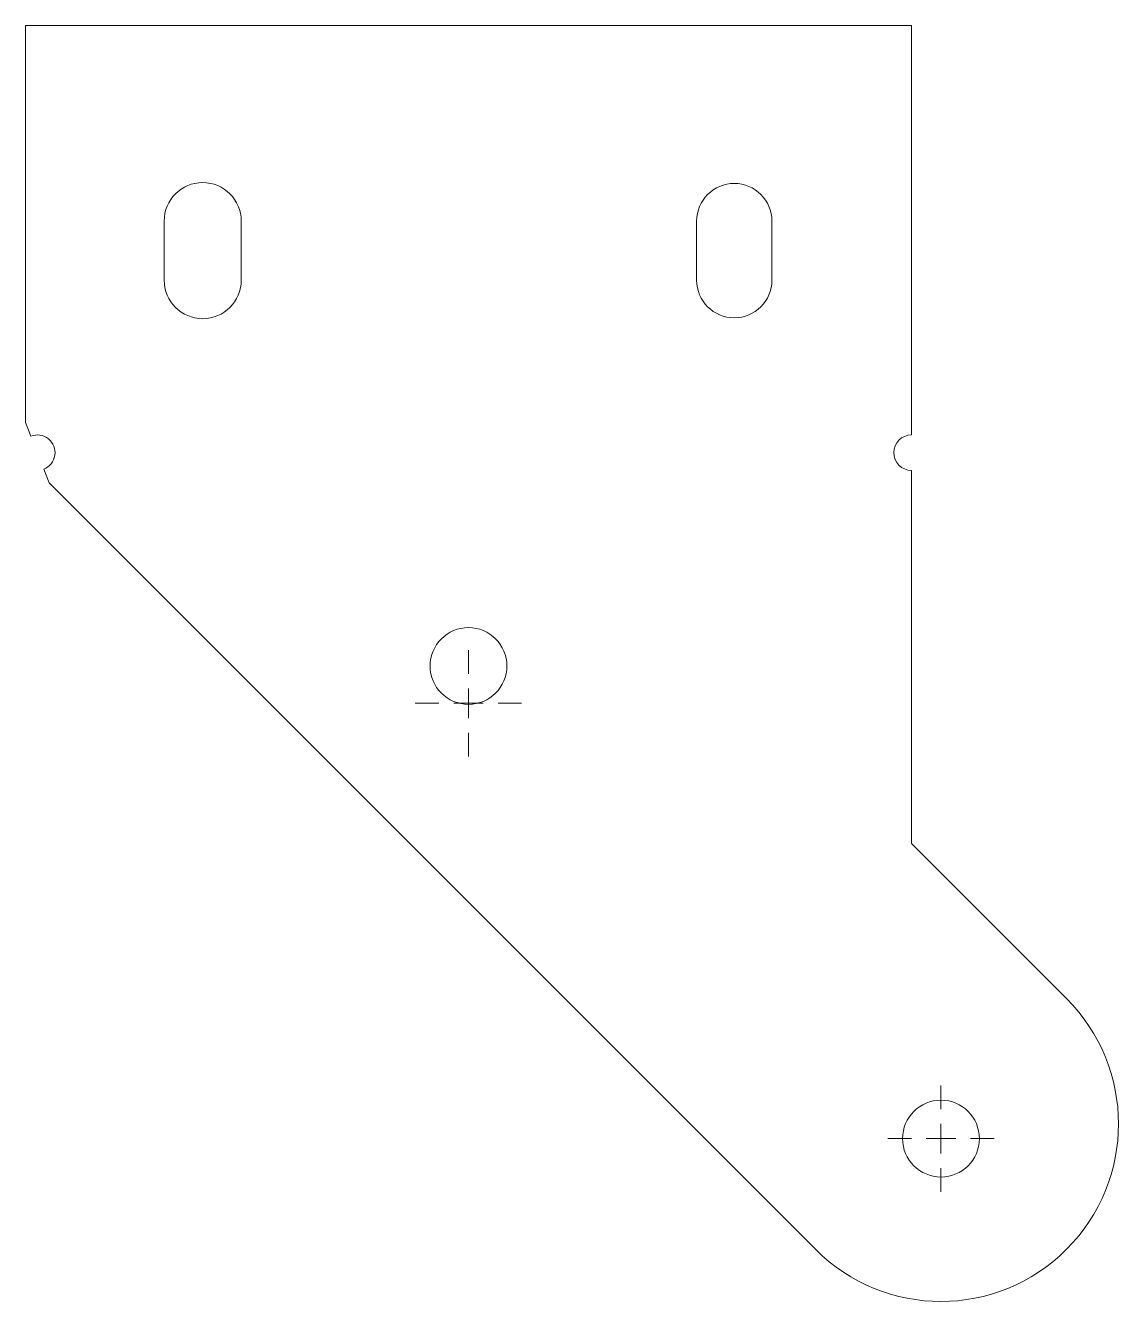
# Model space of a CAD drawing. Header units: millimetres. Extents: x 22 to 208, y 17 to 233.
import ezdxf

# ---------------------------------------------------------------- set-up
doc = ezdxf.new("R2010")
doc.units = ezdxf.units.MM

# ---------------------------------------------------------------- blocks, each defined once
blk = doc.blocks.new('SW_CENTERMARKSYMBOL_0')
at = {"color": 0, "linetype": 'Continuous', "lineweight": 0}
for p, q in [((0, 5), (0, 9)), ((0, 0), (0, 2.5)), ((-5, 0), (-9, 0)), ((0, 0), (-2.5, 0)), ((0, 0), (0, -2.5)), ((0, 0), (2.5, 0)), ((5, 0), (9, 0)), ((0, -5), (0, -9))]:
    blk.add_line(p, q, dxfattribs=at)
blk = doc.blocks.new('SW_CENTERMARKSYMBOL_1')
at = {"color": 0, "linetype": 'Continuous', "lineweight": 0}
for p, q in [((0, 5), (0, 9)), ((0, 0), (0, 2.5)), ((-5, 0), (-9, 0)), ((0, 0), (-2.5, 0)), ((0, 0), (0, -2.5)), ((0, 0), (2.5, 0)), ((5, 0), (9, 0)), ((0, -5), (0, -9))]:
    blk.add_line(p, q, dxfattribs=at)

msp = doc.modelspace()

# ---------------------------------------------------------------- linework, layer by layer
at = {"color": 7, "linetype": 'Continuous', "lineweight": 15}
for p, q in [((22.46, 166.04), (22.46, 233.24)), ((22.46, 233.24), (172.46, 233.24)), ((172.46, 233.24), (172.46, 163.94)), ((45.94, 190.14), (45.94, 200.14)), ((58.98, 200.14), (58.98, 190.14)), ((136.09, 190.14), (136.09, 200.14)), ((148.83, 200.14), (148.83, 190.14)), ((23.37, 163.73), (22.46, 166.04)), ((26.46, 155.83), (25.56, 158.15)), ((172.46, 157.94), (172.46, 94.79)), ((156.25, 26.05), (26.46, 155.83)), ((198.72, 68.52), (172.46, 94.79)), ((198.67, 26.05), (198.72, 26.1))]:
    msp.add_line(p, q, dxfattribs=at)
for centre in [(97.46, 124.83), (177.46, 44.83)]:
    msp.add_circle(centre, 6.5, dxfattribs=at)
for centre, radius, start, end in [((52.46, 200.14), 6.52, 0, 180), ((142.46, 200.14), 6.37, 0, 180), ((52.46, 190.14), 6.52, 180, 0), ((142.46, 190.14), 6.37, 180, 0), ((24.46, 160.94), 3, 291.3936, 111.3936), ((172.46, 160.94), 3, 90, 270), ((177.51, 47.31), 30, 315, 45), ((177.46, 47.26), 30, 225, 315)]:
    msp.add_arc(centre, radius, start, end, dxfattribs=at)

# ---------------------------------------------------------------- block references
at = {"color": 7, "linetype": 'Continuous', "lineweight": 0}
for name, p in [('SW_CENTERMARKSYMBOL_0', (97.46, 118.51)), ('SW_CENTERMARKSYMBOL_1', (177.46, 44.83))]:
    msp.add_blockref(name, p, dxfattribs=at)

doc.saveas('drawing.dxf')
